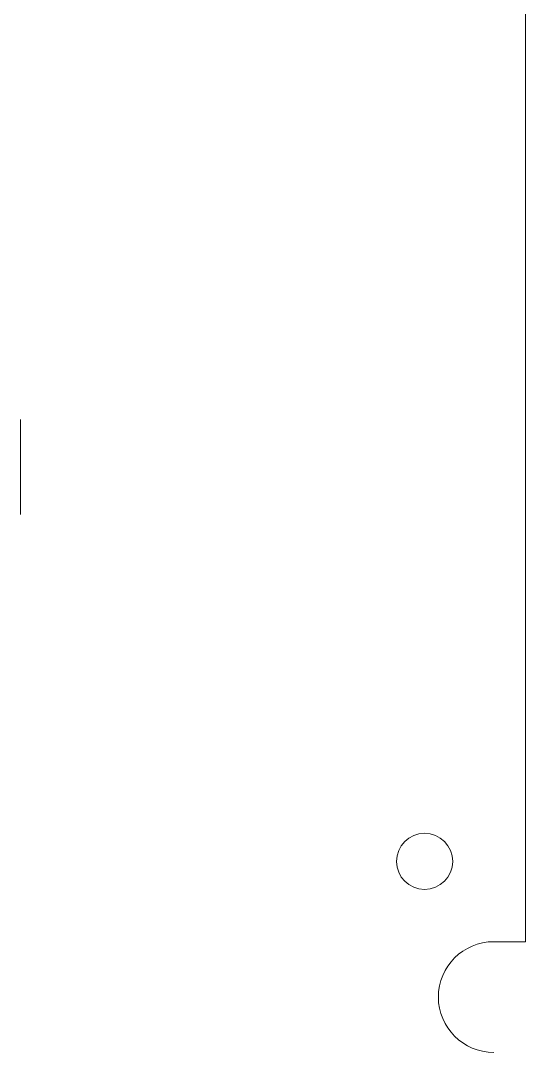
# Model space of a CAD drawing. Header units: millimetres. Extents: x 5 to 589, y 5 to 415.
# Drawn here: x 476.5 to 508.5, y 152.4 to 217.6 of the extents above; entities that cross this region are included whole.
import ezdxf

# ---------------------------------------------------------------- set-up
doc = ezdxf.new("R2010")
doc.units = ezdxf.units.MM

msp = doc.modelspace()

# ---------------------------------------------------------------- linework, layer by layer
at = {"color": 7, "linetype": 'Continuous', "lineweight": 15}
for p, q in [((508.457, 159.364), (508.457, 262.364)), ((476.547, 186.384), (476.547, 192.384)), ((508.457, 159.364), (506.457, 159.364))]:
    msp.add_line(p, q, dxfattribs=at)
msp.add_circle((502.087, 164.444), 1.775, dxfattribs=at)
msp.add_arc((506.457, 155.864), 3.5, 90, 270, dxfattribs=at)

doc.saveas('drawing.dxf')
